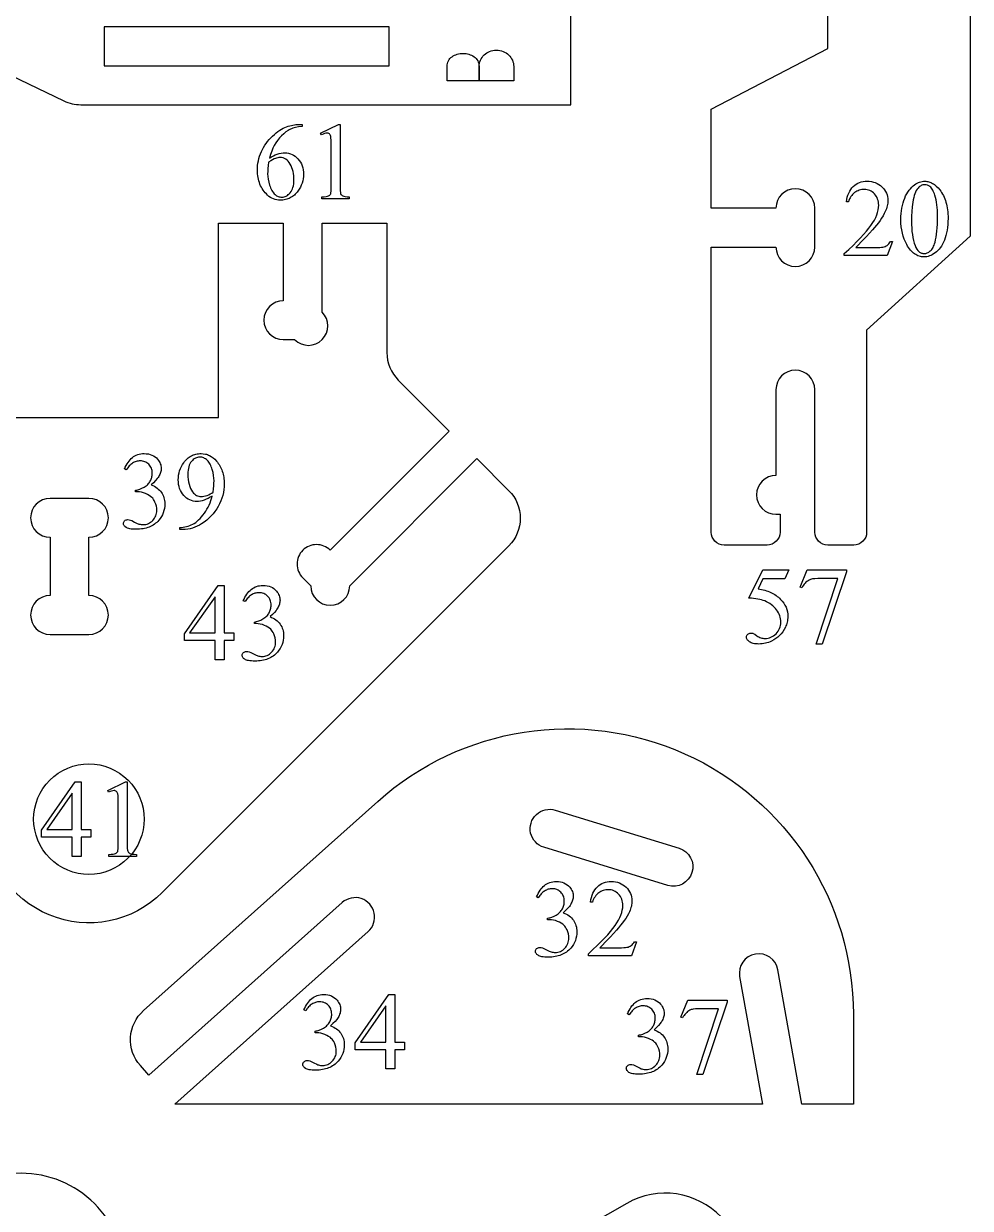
# Model space of a CAD drawing. Extents: x 5 to 599, y -219 to 392.
# Drawn here: x 518.6 to 596, y 200 to 296.7 of the extents above; entities that cross this region are included whole.
import ezdxf

# ---------------------------------------------------------------- set-up
doc = ezdxf.new("R2010")
doc.units = 0
doc.header["$MEASUREMENT"] = 0
for name, color, linetype in [('EXT', 1, 'CONTINUOUS'), ('INT', 5, 'CONTINUOUS'), ('LETTERS_0_5MM', 4, 'CONTINUOUS'), ('TEXT', 18, 'CONTINUOUS')]:
    doc.layers.add(name, color=color, linetype=linetype)

msp = doc.modelspace()

# ---------------------------------------------------------------- linework, layer by layer
at = {"layer": 'EXT'}
for points in [[(521.928, 290.412, 0.112586), (523.305, 290.098), (563.329, 290.098), (563.329, 338.674, -0.396443), (535.281, 368.488), (535.281, 391.594), (522.58, 391.594), (522.58, 378.893), (523.51, 378.893, -1), (525.756, 376.648), (525.756, 359.97, -1), (523.51, 357.725), (522.58, 357.725), (522.58, 345.024), (483.703, 345.024, 0.414214), (480.528, 341.849), (480.528, 312.328, 0.288188), (482.327, 309.466)], [(558.278, 258.571, -0.414214), (558.278, 254.08), (529.958, 225.76, -0.668179), (515.503, 231.747), (515.503, 264.558), (534.555, 264.558), (534.555, 280.434), (539.847, 280.434), (539.847, 274.083, 1), (539.847, 270.908), (540.777, 270.908, 1), (543.022, 273.153), (543.022, 280.434), (548.314, 280.434), (548.314, 269.85, 0.198912), (549.244, 267.605), (553.413, 263.435), (543.684, 253.706, 0.414214), (541.439, 253.706, 0.414214), (541.439, 251.461), (542.096, 250.803, 1), (545.272, 250.803), (555.658, 261.19)], [(530.994, 208.465), (546.782, 222.566, 1), (544.667, 224.934), (544.667, 224.934), (528.879, 210.833), (528.174, 211.623, -0.414214), (528.427, 216.106), (547.566, 233.2, -0.647977), (586.419, 215.807), (586.419, 208.465), (582.221, 208.465), (580.256, 219.443), (580.256, 219.443, 1), (577.13, 218.883), (578.996, 208.465)], [(518.431, 202.829, 0.414214), (509.963, 194.361, 0.414214), (518.431, 185.894, 0.414214), (526.898, 194.361, 0.414214)], [(537.628, 174.01, 0.341999), (545.327, 172.91), (573.167, 188.748), (580.097, 179.96, 0.740307), (588.027, 170.758), (583.247, 176.82), (585.73, 178.799), (590.521, 172.724, 0.740307), (583.421, 182.581), (576.42, 191.46, 0.780623), (567.91, 200.37), (539.047, 183.95, 0.341999), (536.058, 176.77), (542.782, 180.595), (544.352, 177.835)]]:
    msp.add_lwpolyline(points, format="xyb", close=True, dxfattribs=at)
msp.add_lwpolyline([(595.973, 352.459), (595.973, 279.35), (587.506, 271.678), (587.506, 255.187, -0.414214), (586.448, 254.129), (584.331, 254.129, -0.414214), (583.273, 255.187), (583.273, 266.829), (583.273, 266.829, 1), (580.097, 266.829), (580.097, 259.817, 1), (580.097, 256.642), (580.428, 256.642), (580.428, 255.187, -0.414214), (579.37, 254.129), (575.864, 254.129, -0.414214), (574.805, 255.187), (574.805, 278.472), (580.097, 278.472, 1), (583.273, 278.472), (583.273, 281.647, 1), (580.097, 281.647), (574.805, 281.647), (574.805, 289.727), (584.331, 294.679), (584.331, 337.424)], format="xyb", dxfattribs=at)
at = {"layer": 'INT'}
msp.add_lwpolyline([(525.226, 293.273), (548.511, 293.273), (548.511, 296.449), (525.226, 296.449)], close=True, dxfattribs=at)
for points in [[(520.795, 254.768), (520.795, 250.005, 1), (520.795, 246.83), (523.971, 246.83, 1), (523.971, 250.005), (523.971, 254.768, 1), (523.971, 257.943), (520.795, 257.943, 1)], [(523.971, 236.263, -0.414214), (528.486, 231.747, -0.414214), (523.971, 227.232, -0.414214), (519.455, 231.747, -0.414214)], [(562.07, 232.482), (572.186, 229.37, -1), (571.253, 226.335), (571.253, 226.335), (561.136, 229.447), (561.136, 229.447, -1)]]:
    msp.add_lwpolyline(points, format="xyb", close=True, dxfattribs=at)
at = {"layer": 'LETTERS_0_5MM'}
msp.add_lwpolyline([(558.675, 292.044), (553.225, 292.044), (553.225, 293.21), (553.233, 293.34), (553.254, 293.462), (553.29, 293.576), (553.337, 293.681), (553.397, 293.777), (553.466, 293.866), (553.546, 293.945), (553.634, 294.017), (553.729, 294.08), (553.832, 294.135), (553.94, 294.181), (554.053, 294.219), (554.169, 294.248), (554.289, 294.269), (554.411, 294.282), (554.533, 294.286), (554.655, 294.282), (554.777, 294.269), (554.897, 294.248), (555.013, 294.219), (555.126, 294.181), (555.234, 294.135), (555.337, 294.08), (555.432, 294.017), (555.52, 293.945), (555.6, 293.866), (555.669, 293.777), (555.729, 293.681), (555.776, 293.576), (555.812, 293.462), (555.833, 293.34), (555.841, 293.21), (555.841, 292.044), (555.841, 293.21), (555.848, 293.347), (555.87, 293.48), (555.905, 293.608), (555.952, 293.731), (556.012, 293.848), (556.083, 293.959), (556.164, 294.062), (556.256, 294.157), (556.357, 294.243), (556.466, 294.32), (556.582, 294.387), (556.706, 294.444), (556.836, 294.489), (556.972, 294.522), (557.113, 294.542), (557.258, 294.549), (557.403, 294.542), (557.543, 294.522), (557.679, 294.489), (557.809, 294.444), (557.933, 294.387), (558.05, 294.32), (558.159, 294.243), (558.26, 294.157), (558.351, 294.062), (558.433, 293.959), (558.504, 293.848), (558.563, 293.731), (558.611, 293.608), (558.646, 293.48), (558.667, 293.347), (558.675, 293.21)], close=True, dxfattribs=at)
at = {"layer": 'TEXT'}
for points in [[(541.38, 288.483), (541.38, 288.32), (541.104, 288.285), (540.854, 288.234), (540.739, 288.204), (540.631, 288.169), (540.529, 288.132), (540.434, 288.09), (540.343, 288.044), (540.251, 287.992), (540.07, 287.871), (539.889, 287.727), (539.71, 287.561), (539.538, 287.378), (539.383, 287.185), (539.242, 286.982), (539.117, 286.768), (539.004, 286.54), (538.901, 286.29), (538.808, 286.021), (538.724, 285.73), (538.882, 285.832), (539.04, 285.92), (539.199, 285.995), (539.357, 286.056), (539.516, 286.104), (539.675, 286.138), (539.834, 286.158), (539.993, 286.165), (540.143, 286.157), (540.288, 286.134), (540.428, 286.096), (540.563, 286.042), (540.692, 285.973), (540.817, 285.888), (540.936, 285.788), (541.051, 285.673), (541.156, 285.546), (541.247, 285.41), (541.324, 285.265), (541.387, 285.111), (541.436, 284.949), (541.471, 284.777), (541.492, 284.597), (541.499, 284.409), (541.492, 284.224), (541.471, 284.044), (541.435, 283.867), (541.386, 283.695), (541.322, 283.527), (541.244, 283.363), (541.153, 283.203), (541.047, 283.048), (540.977, 282.957), (540.905, 282.873), (540.83, 282.794), (540.752, 282.721), (540.672, 282.654), (540.589, 282.593), (540.503, 282.537), (540.414, 282.488), (540.323, 282.444), (540.229, 282.406), (540.132, 282.374), (540.032, 282.348), (539.93, 282.327), (539.825, 282.313), (539.717, 282.304), (539.607, 282.301), (539.457, 282.307), (539.313, 282.326), (539.175, 282.358), (539.042, 282.402), (538.916, 282.459), (538.795, 282.528), (538.68, 282.61), (538.57, 282.705), (538.469, 282.805), (538.375, 282.909), (538.287, 283.016), (538.205, 283.127), (538.13, 283.242), (538.062, 283.36), (538, 283.482), (537.945, 283.607), (537.896, 283.736), (537.853, 283.869), (537.818, 284.006), (537.788, 284.146), (537.765, 284.289), (537.749, 284.437), (537.739, 284.588), (537.736, 284.742), (537.741, 284.941), (537.756, 285.137), (537.781, 285.33), (537.816, 285.522), (537.861, 285.71), (537.916, 285.896), (537.982, 286.08), (538.057, 286.261), (538.141, 286.439), (538.234, 286.611), (538.336, 286.779), (538.446, 286.941), (538.564, 287.098), (538.692, 287.25), (538.828, 287.397), (538.972, 287.539), (539.12, 287.673), (539.266, 287.795), (539.411, 287.906), (539.554, 288.005), (539.696, 288.094), (539.836, 288.17), (539.975, 288.236), (540.111, 288.29), (540.246, 288.335), (540.379, 288.374), (540.509, 288.407), (540.637, 288.435), (540.763, 288.456), (540.886, 288.471), (541.007, 288.48), (541.126, 288.483)], [(542.899, 287.776), (544.348, 288.483), (544.493, 288.483), (544.493, 283.456), (544.496, 283.229), (544.504, 283.05), (544.517, 282.917), (544.535, 282.832), (544.561, 282.774), (544.599, 282.724), (544.648, 282.68), (544.708, 282.644), (544.791, 282.614), (544.908, 282.592), (545.059, 282.577), (545.244, 282.569), (545.244, 282.406), (543.005, 282.406), (543.005, 282.569), (543.197, 282.577), (543.352, 282.591), (543.469, 282.613), (543.549, 282.641), (543.606, 282.676), (543.653, 282.716), (543.692, 282.762), (543.72, 282.813), (543.742, 282.893), (543.757, 283.027), (543.766, 283.215), (543.769, 283.456), (543.769, 286.67), (543.766, 286.965), (543.758, 287.203), (543.744, 287.383), (543.725, 287.504), (543.706, 287.569), (543.681, 287.626), (543.65, 287.673), (543.613, 287.71), (543.57, 287.739), (543.523, 287.76), (543.472, 287.772), (543.417, 287.776), (543.328, 287.768), (543.223, 287.742), (543.102, 287.699), (542.965, 287.64)], [(538.649, 285.41), (538.615, 285.127), (538.59, 284.874), (538.575, 284.649), (538.57, 284.452), (538.58, 284.237), (538.609, 284.013), (538.658, 283.779), (538.726, 283.537), (538.768, 283.417), (538.814, 283.303), (538.864, 283.195), (538.92, 283.094), (538.98, 282.999), (539.045, 282.911), (539.115, 282.829), (539.189, 282.753), (539.247, 282.705), (539.307, 282.663), (539.371, 282.628), (539.437, 282.599), (539.507, 282.576), (539.58, 282.56), (539.655, 282.55), (539.734, 282.547), (539.828, 282.553), (539.92, 282.569), (540.009, 282.598), (540.096, 282.637), (540.18, 282.688), (540.261, 282.75), (540.34, 282.823), (540.417, 282.907), (540.487, 283.002), (540.548, 283.106), (540.6, 283.22), (540.642, 283.344), (540.675, 283.477), (540.699, 283.62), (540.713, 283.772), (540.717, 283.934), (540.713, 284.119), (540.699, 284.297), (540.675, 284.469), (540.643, 284.635), (540.601, 284.794), (540.549, 284.947), (540.489, 285.094), (540.419, 285.234), (540.34, 285.363), (540.254, 285.474), (540.16, 285.568), (540.058, 285.646), (539.948, 285.706), (539.83, 285.748), (539.705, 285.774), (539.571, 285.783), (539.486, 285.778), (539.399, 285.765), (539.308, 285.743), (539.214, 285.713), (539.107, 285.667), (538.977, 285.602), (538.825, 285.516)], [(589.605, 278.915), (589.188, 277.769), (585.676, 277.769), (585.676, 277.931), (586.049, 278.277), (586.393, 278.606), (586.709, 278.919), (586.996, 279.215), (587.255, 279.496), (587.485, 279.76), (587.686, 280.009), (587.858, 280.241), (588.006, 280.462), (588.135, 280.679), (588.243, 280.891), (588.332, 281.098), (588.401, 281.3), (588.451, 281.498), (588.48, 281.69), (588.49, 281.878), (588.485, 282.017), (588.469, 282.149), (588.441, 282.275), (588.404, 282.394), (588.355, 282.507), (588.295, 282.614), (588.225, 282.715), (588.143, 282.809), (588.055, 282.894), (587.961, 282.968), (587.864, 283.031), (587.762, 283.082), (587.657, 283.122), (587.547, 283.151), (587.432, 283.168), (587.314, 283.173), (587.205, 283.169), (587.1, 283.157), (586.997, 283.137), (586.897, 283.109), (586.8, 283.073), (586.706, 283.029), (586.614, 282.977), (586.525, 282.917), (586.441, 282.849), (586.362, 282.773), (586.289, 282.69), (586.222, 282.6), (586.16, 282.502), (586.104, 282.397), (586.054, 282.284), (586.01, 282.164), (585.847, 282.164), (585.88, 282.361), (585.924, 282.546), (585.978, 282.72), (586.043, 282.882), (586.119, 283.031), (586.206, 283.17), (586.303, 283.296), (586.411, 283.411), (586.528, 283.512), (586.653, 283.601), (586.784, 283.675), (586.922, 283.737), (587.068, 283.784), (587.22, 283.818), (587.38, 283.838), (587.546, 283.845), (587.724, 283.838), (587.894, 283.816), (588.056, 283.78), (588.211, 283.729), (588.358, 283.663), (588.498, 283.583), (588.631, 283.489), (588.756, 283.38), (588.87, 283.261), (588.968, 283.137), (589.051, 283.007), (589.12, 282.873), (589.173, 282.733), (589.211, 282.588), (589.233, 282.438), (589.241, 282.282), (589.238, 282.169), (589.228, 282.056), (589.211, 281.943), (589.188, 281.83), (589.159, 281.717), (589.122, 281.604), (589.08, 281.491), (589.03, 281.378), (588.943, 281.199), (588.843, 281.017), (588.73, 280.833), (588.604, 280.646), (588.466, 280.456), (588.316, 280.264), (588.152, 280.069), (587.977, 279.872), (587.481, 279.334), (587.089, 278.915), (586.799, 278.614), (586.611, 278.432), (588.165, 278.432), (588.385, 278.434), (588.569, 278.441), (588.717, 278.452), (588.83, 278.467), (588.924, 278.489), (589.012, 278.52), (589.096, 278.56), (589.175, 278.61), (589.25, 278.669), (589.319, 278.74), (589.383, 278.822), (589.443, 278.915)], [(590.303, 280.71), (590.308, 280.961), (590.323, 281.202), (590.347, 281.435), (590.38, 281.658), (590.424, 281.873), (590.476, 282.079), (590.539, 282.276), (590.611, 282.464), (590.691, 282.642), (590.777, 282.809), (590.87, 282.963), (590.969, 283.106), (591.074, 283.237), (591.185, 283.356), (591.303, 283.464), (591.427, 283.56), (591.527, 283.627), (591.627, 283.685), (591.728, 283.734), (591.829, 283.774), (591.932, 283.805), (592.035, 283.827), (592.139, 283.841), (592.244, 283.845), (592.329, 283.842), (592.413, 283.834), (592.496, 283.821), (592.578, 283.802), (592.658, 283.777), (592.738, 283.747), (592.816, 283.712), (592.894, 283.671), (592.97, 283.624), (593.045, 283.573), (593.192, 283.453), (593.335, 283.311), (593.473, 283.147), (593.556, 283.037), (593.633, 282.921), (593.705, 282.801), (593.771, 282.676), (593.832, 282.547), (593.888, 282.412), (593.939, 282.273), (593.984, 282.129), (594.024, 281.98), (594.058, 281.826), (594.087, 281.667), (594.111, 281.504), (594.13, 281.336), (594.143, 281.163), (594.151, 280.985), (594.154, 280.803), (594.149, 280.548), (594.135, 280.304), (594.112, 280.069), (594.079, 279.844), (594.037, 279.629), (593.986, 279.424), (593.925, 279.228), (593.855, 279.042), (593.778, 278.867), (593.696, 278.705), (593.608, 278.555), (593.516, 278.417), (593.418, 278.292), (593.315, 278.179), (593.207, 278.078), (593.094, 277.991), (592.978, 277.914), (592.864, 277.847), (592.751, 277.791), (592.639, 277.745), (592.528, 277.709), (592.417, 277.684), (592.308, 277.669), (592.2, 277.663), (592.095, 277.667), (591.992, 277.679), (591.891, 277.699), (591.792, 277.726), (591.696, 277.762), (591.601, 277.805), (591.51, 277.856), (591.42, 277.915), (591.332, 277.982), (591.247, 278.056), (591.164, 278.139), (591.083, 278.229), (591.004, 278.327), (590.928, 278.433), (590.854, 278.547), (590.782, 278.669), (590.67, 278.886), (590.573, 279.114), (590.49, 279.353), (590.423, 279.603), (590.371, 279.864), (590.333, 280.135), (590.311, 280.417)], [(591.164, 280.601), (591.169, 280.3), (591.183, 280.014), (591.207, 279.742), (591.24, 279.484), (591.282, 279.241), (591.334, 279.011), (591.396, 278.796), (591.467, 278.594), (591.533, 278.441), (591.607, 278.308), (591.689, 278.196), (591.779, 278.104), (591.826, 278.065), (591.876, 278.032), (591.927, 278.004), (591.981, 277.981), (592.036, 277.963), (592.093, 277.95), (592.152, 277.943), (592.213, 277.94), (592.273, 277.943), (592.333, 277.953), (592.394, 277.97), (592.455, 277.993), (592.517, 278.023), (592.579, 278.06), (592.642, 278.103), (592.705, 278.153), (592.767, 278.211), (592.825, 278.277), (592.879, 278.353), (592.929, 278.438), (592.975, 278.531), (593.018, 278.634), (593.057, 278.746), (593.091, 278.866), (593.139, 279.065), (593.18, 279.283), (593.215, 279.52), (593.243, 279.776), (593.265, 280.052), (593.281, 280.347), (593.29, 280.662), (593.293, 280.996), (593.29, 281.245), (593.28, 281.484), (593.264, 281.712), (593.241, 281.93), (593.211, 282.137), (593.175, 282.334), (593.132, 282.519), (593.083, 282.695), (593.042, 282.817), (592.998, 282.929), (592.951, 283.032), (592.902, 283.126), (592.849, 283.211), (592.794, 283.287), (592.735, 283.353), (592.674, 283.411), (592.628, 283.445), (592.58, 283.474), (592.529, 283.499), (592.476, 283.519), (592.362, 283.546), (592.24, 283.555), (592.166, 283.551), (592.095, 283.539), (592.025, 283.518), (591.958, 283.488), (591.892, 283.451), (591.829, 283.405), (591.768, 283.35), (591.708, 283.288), (591.633, 283.19), (591.563, 283.079), (591.5, 282.956), (591.443, 282.819), (591.392, 282.669), (591.348, 282.506), (591.31, 282.331), (591.278, 282.142), (591.228, 281.752), (591.193, 281.366), (591.171, 280.982)], [(526.876, 260.347), (526.942, 260.493), (527.012, 260.63), (527.086, 260.759), (527.165, 260.88), (527.247, 260.991), (527.334, 261.095), (527.425, 261.189), (527.52, 261.275), (527.62, 261.352), (527.726, 261.418), (527.838, 261.475), (527.956, 261.521), (528.08, 261.556), (528.21, 261.582), (528.346, 261.597), (528.488, 261.602), (528.661, 261.595), (528.825, 261.573), (528.978, 261.537), (529.12, 261.486), (529.252, 261.421), (529.373, 261.341), (529.485, 261.246), (529.585, 261.137), (529.653, 261.049), (529.712, 260.96), (529.762, 260.87), (529.803, 260.778), (529.834, 260.684), (529.857, 260.589), (529.871, 260.493), (529.875, 260.395), (529.872, 260.314), (529.862, 260.232), (529.846, 260.15), (529.824, 260.067), (529.795, 259.985), (529.76, 259.901), (529.719, 259.818), (529.671, 259.734), (529.617, 259.65), (529.556, 259.566), (529.416, 259.396), (529.25, 259.224), (529.058, 259.051), (529.191, 258.995), (529.316, 258.932), (529.432, 258.864), (529.54, 258.79), (529.64, 258.71), (529.731, 258.625), (529.814, 258.534), (529.888, 258.437), (529.954, 258.335), (530.011, 258.228), (530.059, 258.117), (530.099, 258.002), (530.13, 257.882), (530.152, 257.758), (530.165, 257.63), (530.169, 257.497), (530.162, 257.307), (530.139, 257.124), (530.1, 256.947), (530.046, 256.776), (529.977, 256.612), (529.893, 256.454), (529.793, 256.303), (529.678, 256.158), (529.595, 256.069), (529.508, 255.985), (529.417, 255.907), (529.321, 255.835), (529.221, 255.769), (529.116, 255.709), (529.007, 255.654), (528.893, 255.605), (528.774, 255.562), (528.652, 255.524), (528.524, 255.493), (528.392, 255.467), (528.256, 255.446), (528.115, 255.432), (527.97, 255.423), (527.82, 255.42), (527.676, 255.423), (527.544, 255.43), (527.423, 255.441), (527.315, 255.458), (527.219, 255.479), (527.134, 255.504), (527.062, 255.535), (527.002, 255.57), (526.906, 255.646), (526.869, 255.685), (526.839, 255.725), (526.815, 255.765), (526.798, 255.806), (526.788, 255.848), (526.784, 255.89), (526.791, 255.952), (526.81, 256.01), (526.842, 256.064), (526.887, 256.114), (526.942, 256.156), (527.001, 256.187), (527.066, 256.205), (527.135, 256.211), (527.246, 256.202), (527.359, 256.176), (527.481, 256.125), (527.697, 256.015), (527.92, 255.905), (528.001, 255.871), (528.062, 255.851), (528.144, 255.83), (528.23, 255.815), (528.318, 255.805), (528.409, 255.802), (528.519, 255.808), (528.625, 255.824), (528.728, 255.851), (528.827, 255.889), (528.923, 255.938), (529.015, 255.998), (529.103, 256.068), (529.188, 256.149), (529.266, 256.238), (529.333, 256.331), (529.39, 256.427), (529.437, 256.528), (529.473, 256.633), (529.499, 256.741), (529.514, 256.854), (529.519, 256.97), (529.51, 257.143), (529.481, 257.313), (529.433, 257.481), (529.366, 257.646), (529.307, 257.762), (529.246, 257.863), (529.182, 257.949), (529.116, 258.02), (529.012, 258.105), (528.892, 258.187), (528.753, 258.265), (528.597, 258.338), (528.432, 258.4), (528.265, 258.445), (528.096, 258.472), (527.926, 258.481), (527.785, 258.481), (527.785, 258.612), (527.872, 258.626), (527.959, 258.644), (528.133, 258.697), (528.307, 258.77), (528.481, 258.863), (528.565, 258.916), (528.644, 258.971), (528.716, 259.029), (528.782, 259.09), (528.843, 259.153), (528.897, 259.219), (528.946, 259.288), (528.988, 259.359), (529.025, 259.432), (529.057, 259.507), (529.085, 259.584), (529.107, 259.663), (529.124, 259.743), (529.136, 259.826), (529.144, 259.91), (529.146, 259.995), (529.142, 260.106), (529.129, 260.211), (529.106, 260.31), (529.075, 260.404), (529.036, 260.493), (528.987, 260.576), (528.929, 260.654), (528.863, 260.726), (528.79, 260.792), (528.713, 260.848), (528.631, 260.896), (528.545, 260.935), (528.455, 260.966), (528.361, 260.988), (528.262, 261.001), (528.158, 261.005), (528.074, 261.002), (527.992, 260.994), (527.911, 260.98), (527.832, 260.96), (527.755, 260.934), (527.68, 260.903), (527.606, 260.866), (527.534, 260.823), (527.464, 260.775), (527.395, 260.72), (527.329, 260.661), (527.264, 260.595), (527.2, 260.524), (527.139, 260.447), (527.021, 260.276)], [(531.39, 255.403), (531.39, 255.565), (531.531, 255.571), (531.67, 255.585), (531.807, 255.607), (531.941, 255.636), (532.072, 255.673), (532.202, 255.718), (532.328, 255.771), (532.452, 255.831), (532.575, 255.901), (532.696, 255.983), (532.816, 256.078), (532.936, 256.184), (533.054, 256.302), (533.171, 256.432), (533.288, 256.575), (533.403, 256.729), (533.513, 256.891), (533.615, 257.057), (533.708, 257.228), (533.792, 257.402), (533.867, 257.58), (533.934, 257.762), (533.992, 257.948), (534.042, 258.138), (533.871, 258.034), (533.705, 257.944), (533.543, 257.868), (533.385, 257.806), (533.231, 257.757), (533.082, 257.722), (532.936, 257.702), (532.795, 257.695), (532.641, 257.702), (532.492, 257.725), (532.349, 257.763), (532.212, 257.816), (532.08, 257.884), (531.954, 257.968), (531.834, 258.066), (531.719, 258.18), (531.614, 258.306), (531.523, 258.442), (531.446, 258.589), (531.383, 258.745), (531.334, 258.911), (531.299, 259.087), (531.278, 259.273), (531.271, 259.469), (531.278, 259.661), (531.299, 259.849), (531.334, 260.031), (531.383, 260.207), (531.446, 260.379), (531.523, 260.544), (531.614, 260.705), (531.719, 260.86), (531.788, 260.95), (531.859, 261.034), (531.933, 261.112), (532.01, 261.185), (532.089, 261.252), (532.17, 261.312), (532.255, 261.368), (532.341, 261.417), (532.431, 261.46), (532.523, 261.498), (532.617, 261.53), (532.714, 261.556), (532.814, 261.576), (532.916, 261.591), (533.021, 261.599), (533.128, 261.602), (533.308, 261.593), (533.482, 261.564), (533.566, 261.543), (533.649, 261.517), (533.73, 261.486), (533.809, 261.451), (533.963, 261.366), (534.11, 261.261), (534.25, 261.138), (534.384, 260.996), (534.462, 260.901), (534.534, 260.803), (534.602, 260.703), (534.665, 260.599), (534.722, 260.493), (534.775, 260.384), (534.822, 260.272), (534.865, 260.158), (534.902, 260.041), (534.935, 259.921), (534.963, 259.798), (534.985, 259.673), (535.003, 259.545), (535.015, 259.414), (535.023, 259.28), (535.025, 259.144), (535.018, 258.898), (534.995, 258.656), (534.957, 258.418), (534.903, 258.185), (534.835, 257.956), (534.751, 257.731), (534.652, 257.51), (534.538, 257.293), (534.41, 257.083), (534.27, 256.882), (534.119, 256.69), (533.955, 256.508), (533.779, 256.334), (533.592, 256.17), (533.392, 256.014), (533.181, 255.868), (533.002, 255.759), (532.82, 255.665), (532.633, 255.585), (532.442, 255.519), (532.248, 255.468), (532.049, 255.432), (531.847, 255.41), (531.64, 255.403)], [(534.112, 258.463), (534.146, 258.734), (534.171, 258.977), (534.186, 259.191), (534.191, 259.376), (534.182, 259.594), (534.155, 259.819), (534.109, 260.053), (534.046, 260.296), (534.008, 260.416), (533.966, 260.529), (533.92, 260.634), (533.871, 260.732), (533.818, 260.824), (533.761, 260.907), (533.7, 260.984), (533.636, 261.053), (533.568, 261.115), (533.498, 261.169), (533.426, 261.214), (533.352, 261.251), (533.275, 261.28), (533.196, 261.3), (533.115, 261.313), (533.032, 261.317), (532.936, 261.311), (532.843, 261.295), (532.752, 261.268), (532.665, 261.229), (532.581, 261.18), (532.5, 261.119), (532.422, 261.048), (532.347, 260.966), (532.278, 260.873), (532.218, 260.769), (532.168, 260.654), (532.126, 260.529), (532.094, 260.393), (532.071, 260.246), (532.057, 260.089), (532.053, 259.921), (532.059, 259.695), (532.077, 259.483), (532.108, 259.283), (532.15, 259.095), (532.205, 258.921), (532.273, 258.758), (532.352, 258.609), (532.444, 258.472), (532.517, 258.383), (532.594, 258.307), (532.676, 258.242), (532.762, 258.189), (532.852, 258.147), (532.946, 258.118), (533.044, 258.1), (533.146, 258.094), (533.252, 258.1), (533.367, 258.118), (533.491, 258.149), (533.625, 258.191), (533.759, 258.244), (533.885, 258.307), (534.002, 258.38)], [(581.159, 252.109), (580.817, 251.362), (579.025, 251.362), (578.635, 250.563), (578.918, 250.512), (579.186, 250.445), (579.315, 250.405), (579.439, 250.361), (579.56, 250.313), (579.677, 250.261), (579.791, 250.205), (579.9, 250.145), (580.006, 250.081), (580.108, 250.012), (580.206, 249.94), (580.301, 249.864), (580.392, 249.783), (580.479, 249.698), (580.616, 249.546), (580.734, 249.387), (580.834, 249.221), (580.917, 249.048), (580.98, 248.87), (581.026, 248.684), (581.053, 248.492), (581.063, 248.293), (581.06, 248.177), (581.051, 248.063), (581.036, 247.951), (581.015, 247.841), (580.988, 247.734), (580.955, 247.628), (580.916, 247.525), (580.872, 247.424), (580.77, 247.232), (580.656, 247.054), (580.53, 246.891), (580.391, 246.743), (580.242, 246.61), (580.085, 246.49), (579.919, 246.384), (579.745, 246.291), (579.619, 246.235), (579.491, 246.186), (579.363, 246.144), (579.234, 246.11), (579.104, 246.084), (578.973, 246.065), (578.842, 246.054), (578.709, 246.05), (578.58, 246.053), (578.46, 246.061), (578.349, 246.075), (578.247, 246.095), (578.154, 246.121), (578.07, 246.152), (577.995, 246.189), (577.93, 246.232), (577.873, 246.278), (577.823, 246.325), (577.781, 246.374), (577.747, 246.423), (577.721, 246.474), (577.702, 246.526), (577.69, 246.579), (577.686, 246.634), (577.693, 246.693), (577.712, 246.749), (577.743, 246.802), (577.787, 246.851), (577.841, 246.892), (577.901, 246.922), (577.968, 246.94), (578.042, 246.945), (578.149, 246.937), (578.197, 246.926), (578.242, 246.91), (578.358, 246.848), (578.534, 246.73), (578.616, 246.677), (578.699, 246.63), (578.782, 246.591), (578.865, 246.559), (578.949, 246.534), (579.033, 246.516), (579.117, 246.506), (579.201, 246.502), (579.327, 246.508), (579.45, 246.526), (579.569, 246.557), (579.683, 246.599), (579.794, 246.654), (579.901, 246.721), (580.004, 246.799), (580.103, 246.891), (580.194, 246.99), (580.273, 247.095), (580.34, 247.206), (580.395, 247.321), (580.437, 247.442), (580.468, 247.568), (580.486, 247.7), (580.492, 247.837), (580.486, 247.971), (580.47, 248.102), (580.443, 248.232), (580.405, 248.359), (580.356, 248.483), (580.297, 248.606), (580.226, 248.726), (580.145, 248.844), (580.054, 248.958), (579.955, 249.065), (579.848, 249.165), (579.732, 249.259), (579.609, 249.346), (579.477, 249.426), (579.336, 249.5), (579.188, 249.567), (579.063, 249.613), (578.927, 249.655), (578.78, 249.691), (578.623, 249.722), (578.454, 249.748), (578.275, 249.769), (578.085, 249.785), (577.884, 249.795), (579.025, 252.109)], [(582.656, 252.109), (585.848, 252.109), (585.848, 251.942), (583.864, 246.032), (583.372, 246.032), (585.15, 251.393), (583.512, 251.393), (583.282, 251.386), (583.088, 251.363), (583.004, 251.347), (582.929, 251.326), (582.863, 251.302), (582.806, 251.274), (582.716, 251.221), (582.63, 251.16), (582.549, 251.092), (582.473, 251.018), (582.401, 250.936), (582.334, 250.848), (582.271, 250.753), (582.213, 250.651), (582.086, 250.699)], [(535.814, 246.954), (535.814, 246.331), (535.015, 246.331), (535.015, 244.759), (534.29, 244.759), (534.29, 246.331), (531.77, 246.331), (531.77, 246.893), (534.532, 250.835), (535.015, 250.835), (535.015, 246.954)], [(536.582, 249.58), (536.648, 249.726), (536.718, 249.863), (536.792, 249.992), (536.87, 250.112), (536.953, 250.224), (537.04, 250.327), (537.13, 250.422), (537.226, 250.508), (537.326, 250.585), (537.432, 250.651), (537.544, 250.707), (537.662, 250.753), (537.786, 250.789), (537.916, 250.815), (538.052, 250.83), (538.194, 250.835), (538.367, 250.828), (538.531, 250.806), (538.683, 250.77), (538.826, 250.719), (538.958, 250.653), (539.079, 250.573), (539.191, 250.479), (539.291, 250.37), (539.359, 250.282), (539.418, 250.193), (539.468, 250.103), (539.509, 250.011), (539.54, 249.917), (539.563, 249.822), (539.576, 249.726), (539.581, 249.628), (539.578, 249.546), (539.568, 249.465), (539.552, 249.383), (539.53, 249.3), (539.501, 249.217), (539.466, 249.134), (539.425, 249.051), (539.377, 248.967), (539.323, 248.883), (539.262, 248.798), (539.122, 248.628), (538.956, 248.457), (538.764, 248.284), (538.897, 248.228), (539.022, 248.165), (539.138, 248.097), (539.246, 248.023), (539.346, 247.943), (539.437, 247.858), (539.52, 247.767), (539.594, 247.67), (539.66, 247.568), (539.717, 247.461), (539.765, 247.35), (539.805, 247.235), (539.836, 247.115), (539.858, 246.991), (539.871, 246.863), (539.875, 246.73), (539.867, 246.54), (539.844, 246.357), (539.806, 246.18), (539.752, 246.009), (539.683, 245.845), (539.599, 245.687), (539.499, 245.536), (539.383, 245.391), (539.301, 245.302), (539.214, 245.218), (539.123, 245.14), (539.027, 245.068), (538.927, 245.002), (538.822, 244.942), (538.712, 244.887), (538.599, 244.838), (538.48, 244.795), (538.358, 244.757), (538.23, 244.725), (538.098, 244.699), (537.962, 244.679), (537.821, 244.665), (537.676, 244.656), (537.526, 244.653), (537.382, 244.656), (537.25, 244.663), (537.129, 244.674), (537.021, 244.691), (536.924, 244.712), (536.84, 244.737), (536.768, 244.768), (536.707, 244.803), (536.612, 244.879), (536.575, 244.918), (536.544, 244.957), (536.521, 244.998), (536.504, 245.039), (536.494, 245.081), (536.49, 245.123), (536.497, 245.185), (536.516, 245.243), (536.548, 245.297), (536.593, 245.347), (536.647, 245.389), (536.707, 245.42), (536.772, 245.438), (536.841, 245.444), (536.952, 245.435), (537.065, 245.409), (537.187, 245.358), (537.403, 245.248), (537.626, 245.138), (537.707, 245.104), (537.768, 245.084), (537.85, 245.063), (537.936, 245.047), (538.024, 245.038), (538.115, 245.035), (538.225, 245.041), (538.331, 245.057), (538.434, 245.084), (538.533, 245.122), (538.629, 245.171), (538.721, 245.23), (538.809, 245.301), (538.894, 245.382), (538.972, 245.471), (539.039, 245.564), (539.096, 245.66), (539.143, 245.761), (539.179, 245.866), (539.205, 245.974), (539.22, 246.087), (539.225, 246.203), (539.216, 246.376), (539.187, 246.546), (539.139, 246.714), (539.072, 246.879), (539.013, 246.995), (538.952, 247.096), (538.888, 247.181), (538.821, 247.253), (538.718, 247.338), (538.598, 247.42), (538.459, 247.497), (538.303, 247.571), (538.138, 247.633), (537.971, 247.678), (537.802, 247.705), (537.632, 247.714), (537.491, 247.714), (537.491, 247.845), (537.578, 247.859), (537.665, 247.877), (537.839, 247.93), (538.013, 248.003), (538.187, 248.096), (538.271, 248.148), (538.35, 248.204), (538.422, 248.262), (538.488, 248.323), (538.549, 248.386), (538.603, 248.452), (538.652, 248.521), (538.694, 248.592), (538.731, 248.665), (538.763, 248.74), (538.79, 248.817), (538.813, 248.896), (538.83, 248.976), (538.842, 249.058), (538.85, 249.142), (538.852, 249.228), (538.848, 249.339), (538.834, 249.444), (538.812, 249.543), (538.781, 249.637), (538.742, 249.726), (538.693, 249.809), (538.635, 249.887), (538.569, 249.959), (538.496, 250.025), (538.419, 250.081), (538.337, 250.129), (538.251, 250.168), (538.161, 250.199), (538.066, 250.221), (537.968, 250.234), (537.864, 250.238), (537.78, 250.235), (537.698, 250.227), (537.617, 250.212), (537.538, 250.193), (537.461, 250.167), (537.385, 250.136), (537.312, 250.099), (537.24, 250.056), (537.17, 250.007), (537.101, 249.953), (537.034, 249.894), (536.969, 249.828), (536.906, 249.757), (536.845, 249.68), (536.727, 249.509)], [(534.29, 246.954), (534.29, 249.909), (532.201, 246.954)], [(524.138, 230.904), (524.138, 230.281), (523.338, 230.281), (523.338, 228.709), (522.614, 228.709), (522.614, 230.281), (520.094, 230.281), (520.094, 230.843), (522.856, 234.786), (523.338, 234.786), (523.338, 230.904)], [(525.503, 234.079), (526.952, 234.786), (527.097, 234.786), (527.097, 229.758), (527.099, 229.532), (527.107, 229.352), (527.12, 229.22), (527.138, 229.135), (527.165, 229.077), (527.203, 229.026), (527.252, 228.983), (527.312, 228.946), (527.395, 228.917), (527.512, 228.895), (527.663, 228.88), (527.847, 228.872), (527.847, 228.709), (525.608, 228.709), (525.608, 228.872), (525.8, 228.879), (525.955, 228.894), (526.073, 228.916), (526.153, 228.944), (526.21, 228.979), (526.257, 229.019), (526.295, 229.064), (526.324, 229.115), (526.345, 229.196), (526.36, 229.33), (526.369, 229.517), (526.372, 229.758), (526.372, 232.972), (526.37, 233.268), (526.361, 233.506), (526.348, 233.685), (526.328, 233.807), (526.31, 233.872), (526.285, 233.928), (526.254, 233.975), (526.216, 234.013), (526.174, 234.042), (526.127, 234.062), (526.076, 234.075), (526.021, 234.079), (525.932, 234.07), (525.827, 234.045), (525.706, 234.002), (525.569, 233.943)], [(522.614, 230.904), (522.614, 233.859), (520.524, 230.904)], [(560.537, 225.402), (560.603, 225.548), (560.673, 225.686), (560.747, 225.815), (560.825, 225.935), (560.908, 226.047), (560.995, 226.15), (561.086, 226.245), (561.181, 226.331), (561.281, 226.407), (561.387, 226.474), (561.499, 226.53), (561.617, 226.576), (561.741, 226.612), (561.871, 226.637), (562.007, 226.653), (562.149, 226.658), (562.322, 226.65), (562.486, 226.629), (562.638, 226.592), (562.781, 226.541), (562.913, 226.476), (563.034, 226.396), (563.146, 226.301), (563.246, 226.192), (563.314, 226.105), (563.373, 226.016), (563.423, 225.925), (563.464, 225.833), (563.495, 225.74), (563.518, 225.645), (563.532, 225.548), (563.536, 225.45), (563.533, 225.369), (563.523, 225.287), (563.507, 225.205), (563.485, 225.123), (563.456, 225.04), (563.421, 224.957), (563.38, 224.873), (563.332, 224.79), (563.278, 224.705), (563.217, 224.621), (563.077, 224.451), (562.911, 224.28), (562.719, 224.107), (562.852, 224.05), (562.977, 223.988), (563.093, 223.92), (563.201, 223.846), (563.301, 223.766), (563.392, 223.68), (563.475, 223.589), (563.549, 223.492), (563.615, 223.39), (563.672, 223.284), (563.72, 223.173), (563.76, 223.058), (563.791, 222.938), (563.813, 222.814), (563.826, 222.685), (563.83, 222.553), (563.823, 222.363), (563.799, 222.179), (563.761, 222.002), (563.707, 221.831), (563.638, 221.667), (563.554, 221.51), (563.454, 221.358), (563.338, 221.214), (563.256, 221.124), (563.169, 221.041), (563.078, 220.963), (562.982, 220.891), (562.882, 220.825), (562.777, 220.764), (562.668, 220.709), (562.554, 220.66), (562.435, 220.617), (562.313, 220.58), (562.185, 220.548), (562.053, 220.522), (561.917, 220.502), (561.776, 220.487), (561.631, 220.479), (561.481, 220.476), (561.337, 220.478), (561.205, 220.485), (561.084, 220.497), (560.976, 220.513), (560.88, 220.534), (560.795, 220.56), (560.723, 220.59), (560.662, 220.625), (560.567, 220.701), (560.53, 220.74), (560.499, 220.78), (560.476, 220.82), (560.459, 220.861), (560.449, 220.903), (560.445, 220.946), (560.452, 221.007), (560.471, 221.065), (560.503, 221.119), (560.548, 221.17), (560.603, 221.212), (560.662, 221.242), (560.727, 221.26), (560.796, 221.266), (560.907, 221.257), (561.02, 221.231), (561.142, 221.18), (561.358, 221.071), (561.581, 220.961), (561.662, 220.926), (561.723, 220.906), (561.805, 220.885), (561.891, 220.87), (561.979, 220.861), (562.07, 220.858), (562.18, 220.863), (562.286, 220.88), (562.389, 220.907), (562.488, 220.945), (562.584, 220.993), (562.676, 221.053), (562.764, 221.123), (562.849, 221.205), (562.927, 221.293), (562.994, 221.386), (563.051, 221.483), (563.098, 221.583), (563.134, 221.688), (563.16, 221.797), (563.175, 221.909), (563.18, 222.026), (563.171, 222.198), (563.142, 222.368), (563.094, 222.536), (563.027, 222.702), (562.968, 222.817), (562.907, 222.918), (562.843, 223.004), (562.777, 223.075), (562.673, 223.161), (562.553, 223.242), (562.414, 223.32), (562.258, 223.393), (562.093, 223.456), (561.926, 223.5), (561.757, 223.527), (561.587, 223.536), (561.446, 223.536), (561.446, 223.668), (561.533, 223.681), (561.62, 223.7), (561.794, 223.752), (561.968, 223.825), (562.142, 223.918), (562.226, 223.971), (562.305, 224.026), (562.377, 224.085), (562.443, 224.145), (562.504, 224.209), (562.558, 224.275), (562.607, 224.343), (562.649, 224.414), (562.686, 224.488), (562.718, 224.563), (562.746, 224.64), (562.768, 224.718), (562.785, 224.799), (562.797, 224.881), (562.805, 224.965), (562.807, 225.051), (562.803, 225.161), (562.79, 225.266), (562.767, 225.366), (562.736, 225.46), (562.697, 225.548), (562.648, 225.632), (562.59, 225.709), (562.524, 225.782), (562.451, 225.847), (562.374, 225.904), (562.292, 225.952), (562.206, 225.991), (562.116, 226.021), (562.021, 226.043), (561.923, 226.056), (561.819, 226.061), (561.735, 226.058), (561.653, 226.049), (561.572, 226.035), (561.493, 226.015), (561.416, 225.989), (561.34, 225.958), (561.267, 225.921), (561.195, 225.878), (561.125, 225.83), (561.056, 225.776), (560.99, 225.716), (560.925, 225.651), (560.861, 225.579), (560.8, 225.503), (560.682, 225.332)], [(568.699, 221.727), (568.282, 220.581), (564.77, 220.581), (564.77, 220.744), (565.143, 221.089), (565.487, 221.418), (565.803, 221.731), (566.09, 222.028), (566.349, 222.309), (566.578, 222.573), (566.779, 222.821), (566.952, 223.053), (567.1, 223.275), (567.228, 223.491), (567.337, 223.703), (567.426, 223.91), (567.495, 224.113), (567.545, 224.31), (567.574, 224.503), (567.584, 224.691), (567.579, 224.829), (567.562, 224.961), (567.535, 225.087), (567.497, 225.207), (567.449, 225.32), (567.389, 225.427), (567.319, 225.527), (567.237, 225.622), (567.148, 225.707), (567.055, 225.781), (566.958, 225.844), (566.856, 225.895), (566.751, 225.935), (566.64, 225.963), (566.526, 225.98), (566.407, 225.986), (566.299, 225.982), (566.194, 225.97), (566.091, 225.95), (565.991, 225.922), (565.894, 225.886), (565.8, 225.842), (565.708, 225.789), (565.619, 225.729), (565.535, 225.661), (565.456, 225.586), (565.383, 225.503), (565.316, 225.412), (565.254, 225.315), (565.198, 225.209), (565.148, 225.096), (565.103, 224.976), (564.941, 224.976), (564.974, 225.173), (565.017, 225.359), (565.072, 225.532), (565.137, 225.694), (565.213, 225.844), (565.3, 225.982), (565.397, 226.109), (565.505, 226.223), (565.622, 226.325), (565.747, 226.413), (565.878, 226.488), (566.016, 226.549), (566.162, 226.597), (566.314, 226.631), (566.474, 226.651), (566.64, 226.658), (566.818, 226.65), (566.987, 226.629), (567.15, 226.592), (567.305, 226.541), (567.452, 226.476), (567.592, 226.396), (567.725, 226.301), (567.85, 226.192), (567.963, 226.073), (568.062, 225.949), (568.145, 225.82), (568.214, 225.685), (568.267, 225.545), (568.305, 225.4), (568.327, 225.25), (568.335, 225.095), (568.332, 224.982), (568.322, 224.869), (568.305, 224.756), (568.282, 224.642), (568.253, 224.529), (568.216, 224.416), (568.174, 224.303), (568.124, 224.19), (568.037, 224.011), (567.936, 223.829), (567.824, 223.645), (567.698, 223.458), (567.56, 223.269), (567.41, 223.076), (567.246, 222.882), (567.07, 222.684), (566.575, 222.147), (566.182, 221.727), (565.892, 221.426), (565.705, 221.244), (567.259, 221.244), (567.479, 221.246), (567.663, 221.253), (567.811, 221.264), (567.924, 221.279), (568.018, 221.301), (568.106, 221.333), (568.19, 221.373), (568.269, 221.422), (568.343, 221.481), (568.413, 221.552), (568.477, 221.634), (568.537, 221.727)], [(541.535, 216.169), (541.601, 216.315), (541.671, 216.452), (541.745, 216.581), (541.823, 216.702), (541.906, 216.813), (541.992, 216.917), (542.083, 217.011), (542.178, 217.097), (542.278, 217.174), (542.384, 217.24), (542.496, 217.297), (542.614, 217.343), (542.738, 217.378), (542.868, 217.404), (543.004, 217.419), (543.146, 217.424), (543.32, 217.417), (543.483, 217.395), (543.636, 217.359), (543.778, 217.308), (543.91, 217.243), (544.032, 217.163), (544.143, 217.068), (544.244, 216.959), (544.312, 216.872), (544.371, 216.783), (544.42, 216.692), (544.461, 216.6), (544.493, 216.507), (544.516, 216.412), (544.529, 216.315), (544.534, 216.217), (544.53, 216.136), (544.521, 216.054), (544.505, 215.972), (544.483, 215.889), (544.454, 215.807), (544.419, 215.724), (544.377, 215.64), (544.329, 215.556), (544.275, 215.472), (544.215, 215.388), (544.074, 215.218), (543.908, 215.046), (543.717, 214.874), (543.85, 214.817), (543.975, 214.755), (544.091, 214.686), (544.199, 214.612), (544.298, 214.533), (544.39, 214.447), (544.472, 214.356), (544.547, 214.259), (544.613, 214.157), (544.67, 214.05), (544.718, 213.94), (544.758, 213.824), (544.788, 213.705), (544.81, 213.581), (544.823, 213.452), (544.828, 213.319), (544.82, 213.129), (544.797, 212.946), (544.759, 212.769), (544.705, 212.598), (544.636, 212.434), (544.551, 212.276), (544.451, 212.125), (544.336, 211.98), (544.254, 211.891), (544.167, 211.807), (544.075, 211.73), (543.98, 211.658), (543.879, 211.591), (543.774, 211.531), (543.665, 211.476), (543.551, 211.427), (543.433, 211.384), (543.31, 211.346), (543.183, 211.315), (543.051, 211.289), (542.915, 211.269), (542.774, 211.254), (542.629, 211.246), (542.479, 211.243), (542.335, 211.245), (542.202, 211.252), (542.082, 211.264), (541.973, 211.28), (541.877, 211.301), (541.793, 211.327), (541.72, 211.357), (541.66, 211.392), (541.565, 211.468), (541.528, 211.507), (541.497, 211.547), (541.473, 211.587), (541.456, 211.628), (541.446, 211.67), (541.443, 211.712), (541.449, 211.774), (541.469, 211.832), (541.501, 211.886), (541.546, 211.936), (541.6, 211.979), (541.66, 212.009), (541.724, 212.027), (541.794, 212.033), (541.905, 212.024), (542.018, 211.998), (542.14, 211.947), (542.356, 211.838), (542.579, 211.727), (542.66, 211.693), (542.72, 211.673), (542.803, 211.652), (542.888, 211.637), (542.976, 211.628), (543.067, 211.625), (543.177, 211.63), (543.284, 211.646), (543.387, 211.673), (543.486, 211.711), (543.582, 211.76), (543.674, 211.82), (543.762, 211.89), (543.847, 211.971), (543.924, 212.06), (543.992, 212.153), (544.049, 212.25), (544.095, 212.35), (544.131, 212.455), (544.157, 212.563), (544.173, 212.676), (544.178, 212.793), (544.168, 212.965), (544.14, 213.135), (544.092, 213.303), (544.024, 213.469), (543.966, 213.584), (543.905, 213.685), (543.841, 213.771), (543.774, 213.842), (543.671, 213.928), (543.55, 214.009), (543.412, 214.087), (543.256, 214.16), (543.091, 214.223), (542.923, 214.267), (542.755, 214.294), (542.584, 214.303), (542.444, 214.303), (542.444, 214.435), (542.531, 214.448), (542.617, 214.467), (542.791, 214.519), (542.965, 214.592), (543.14, 214.685), (543.224, 214.738), (543.302, 214.793), (543.375, 214.851), (543.441, 214.912), (543.501, 214.975), (543.556, 215.041), (543.604, 215.11), (543.647, 215.181), (543.684, 215.254), (543.716, 215.329), (543.743, 215.406), (543.765, 215.485), (543.783, 215.565), (543.795, 215.648), (543.802, 215.732), (543.805, 215.818), (543.8, 215.928), (543.787, 216.033), (543.765, 216.132), (543.734, 216.226), (543.694, 216.315), (543.646, 216.398), (543.588, 216.476), (543.522, 216.549), (543.449, 216.614), (543.371, 216.671), (543.29, 216.718), (543.204, 216.758), (543.114, 216.788), (543.019, 216.81), (542.92, 216.823), (542.817, 216.827), (542.733, 216.825), (542.65, 216.816), (542.57, 216.802), (542.491, 216.782), (542.413, 216.756), (542.338, 216.725), (542.264, 216.688), (542.192, 216.645), (542.122, 216.597), (542.054, 216.543), (541.987, 216.483), (541.922, 216.417), (541.859, 216.346), (541.797, 216.269), (541.68, 216.099)], [(549.758, 213.543), (549.758, 212.92), (548.959, 212.92), (548.959, 211.348), (548.235, 211.348), (548.235, 212.92), (545.715, 212.92), (545.715, 213.482), (548.476, 217.424), (548.959, 217.424), (548.959, 213.543)], [(567.965, 215.843), (568.031, 215.989), (568.101, 216.126), (568.175, 216.255), (568.253, 216.375), (568.336, 216.487), (568.422, 216.59), (568.513, 216.685), (568.608, 216.771), (568.709, 216.848), (568.815, 216.914), (568.927, 216.97), (569.045, 217.016), (569.169, 217.052), (569.299, 217.078), (569.435, 217.093), (569.576, 217.098), (569.75, 217.091), (569.913, 217.069), (570.066, 217.033), (570.209, 216.982), (570.341, 216.916), (570.462, 216.836), (570.573, 216.742), (570.674, 216.633), (570.742, 216.545), (570.801, 216.456), (570.851, 216.366), (570.891, 216.274), (570.923, 216.18), (570.946, 216.085), (570.959, 215.989), (570.964, 215.891), (570.961, 215.809), (570.951, 215.728), (570.935, 215.646), (570.913, 215.563), (570.884, 215.48), (570.849, 215.397), (570.808, 215.314), (570.76, 215.23), (570.705, 215.146), (570.645, 215.061), (570.505, 214.891), (570.339, 214.72), (570.147, 214.547), (570.28, 214.491), (570.405, 214.428), (570.521, 214.36), (570.629, 214.286), (570.729, 214.206), (570.82, 214.121), (570.903, 214.03), (570.977, 213.933), (571.043, 213.831), (571.1, 213.724), (571.148, 213.613), (571.188, 213.498), (571.219, 213.378), (571.24, 213.254), (571.254, 213.126), (571.258, 212.993), (571.25, 212.803), (571.227, 212.62), (571.189, 212.443), (571.135, 212.272), (571.066, 212.108), (570.981, 211.95), (570.882, 211.799), (570.766, 211.654), (570.684, 211.565), (570.597, 211.481), (570.506, 211.403), (570.41, 211.331), (570.31, 211.265), (570.205, 211.205), (570.095, 211.15), (569.982, 211.101), (569.863, 211.058), (569.74, 211.02), (569.613, 210.988), (569.481, 210.963), (569.345, 210.942), (569.204, 210.928), (569.059, 210.919), (568.909, 210.916), (568.765, 210.919), (568.632, 210.926), (568.512, 210.937), (568.404, 210.954), (568.307, 210.975), (568.223, 211), (568.151, 211.031), (568.09, 211.066), (567.995, 211.142), (567.958, 211.181), (567.927, 211.22), (567.904, 211.261), (567.887, 211.302), (567.876, 211.344), (567.873, 211.386), (567.879, 211.448), (567.899, 211.506), (567.931, 211.56), (567.976, 211.61), (568.03, 211.652), (568.09, 211.683), (568.154, 211.701), (568.224, 211.707), (568.335, 211.698), (568.448, 211.672), (568.57, 211.621), (568.786, 211.511), (569.009, 211.401), (569.09, 211.367), (569.151, 211.347), (569.233, 211.326), (569.319, 211.31), (569.407, 211.301), (569.497, 211.298), (569.608, 211.304), (569.714, 211.32), (569.817, 211.347), (569.916, 211.385), (570.012, 211.434), (570.104, 211.493), (570.192, 211.564), (570.277, 211.645), (570.354, 211.734), (570.422, 211.827), (570.479, 211.923), (570.525, 212.024), (570.562, 212.129), (570.588, 212.237), (570.603, 212.35), (570.608, 212.466), (570.599, 212.639), (570.57, 212.809), (570.522, 212.977), (570.455, 213.142), (570.396, 213.258), (570.335, 213.359), (570.271, 213.445), (570.204, 213.516), (570.101, 213.601), (569.98, 213.683), (569.842, 213.76), (569.686, 213.834), (569.521, 213.896), (569.354, 213.941), (569.185, 213.968), (569.015, 213.977), (568.874, 213.977), (568.874, 214.108), (568.961, 214.122), (569.048, 214.14), (569.221, 214.193), (569.396, 214.266), (569.57, 214.359), (569.654, 214.411), (569.732, 214.467), (569.805, 214.525), (569.871, 214.586), (569.932, 214.649), (569.986, 214.715), (570.035, 214.784), (570.077, 214.855), (570.114, 214.928), (570.146, 215.003), (570.173, 215.08), (570.196, 215.159), (570.213, 215.239), (570.225, 215.321), (570.233, 215.405), (570.235, 215.491), (570.231, 215.602), (570.217, 215.707), (570.195, 215.806), (570.164, 215.9), (570.124, 215.989), (570.076, 216.072), (570.018, 216.15), (569.952, 216.222), (569.879, 216.288), (569.802, 216.344), (569.72, 216.392), (569.634, 216.431), (569.544, 216.462), (569.449, 216.484), (569.35, 216.497), (569.247, 216.501), (569.163, 216.498), (569.081, 216.49), (569, 216.475), (568.921, 216.456), (568.844, 216.43), (568.768, 216.399), (568.695, 216.362), (568.623, 216.319), (568.552, 216.271), (568.484, 216.216), (568.417, 216.157), (568.352, 216.091), (568.289, 216.02), (568.228, 215.943), (568.11, 215.772)], [(572.909, 216.975), (576.101, 216.975), (576.101, 216.808), (574.116, 210.899), (573.625, 210.899), (575.403, 216.26), (573.765, 216.26), (573.535, 216.252), (573.34, 216.23), (573.256, 216.213), (573.181, 216.193), (573.115, 216.169), (573.058, 216.141), (572.968, 216.087), (572.883, 216.026), (572.802, 215.959), (572.726, 215.884), (572.654, 215.803), (572.586, 215.715), (572.524, 215.62), (572.465, 215.518), (572.338, 215.566)], [(548.235, 213.543), (548.235, 216.498), (546.145, 213.543)]]:
    msp.add_lwpolyline(points, close=True, dxfattribs=at)

doc.saveas('drawing.dxf')
